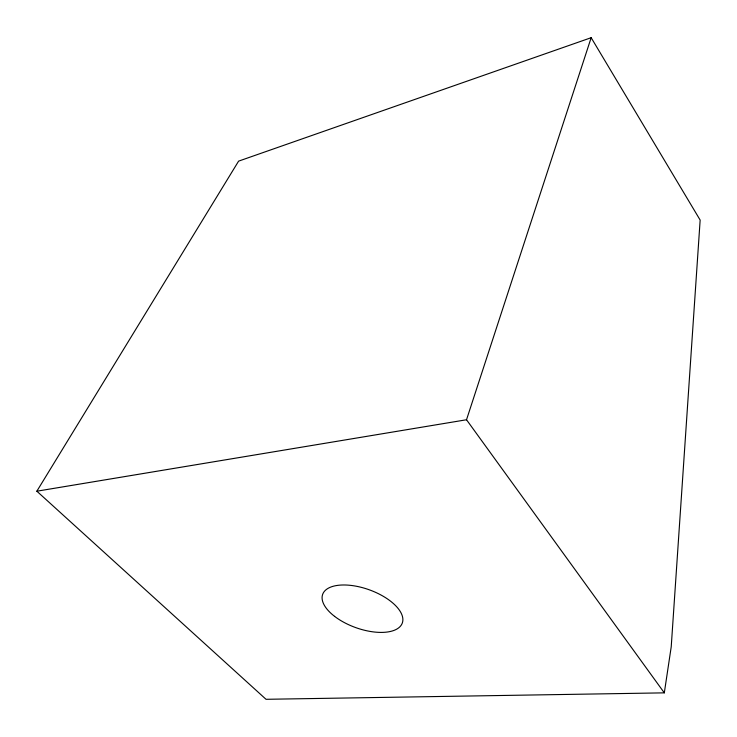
<?xml version="1.0" encoding="UTF-8"?>
<svg xmlns="http://www.w3.org/2000/svg" width="737" height="737" viewBox="0 0 737 737"><rect width="100%" height="100%" fill="white"/><g stroke="black" fill="none" stroke-linecap="round" stroke-linejoin="round"><path stroke-width="1.11" d="M664.313 692.854L671.223 646.8L700.15 220.059L591.166 37.698L238.604 161.136L36.85 491.201L266.029 699.302L664.313 692.854L466.521 419.758L591.166 37.698M36.85 491.201L466.521 419.758M334.607 616.372A42.331 20.083 19.8 0 0 401.757 624.267A42.331 20.083 19.8 0 0 351.107 585.427A42.331 20.083 19.8 0 0 334.607 616.372"/></g></svg>
